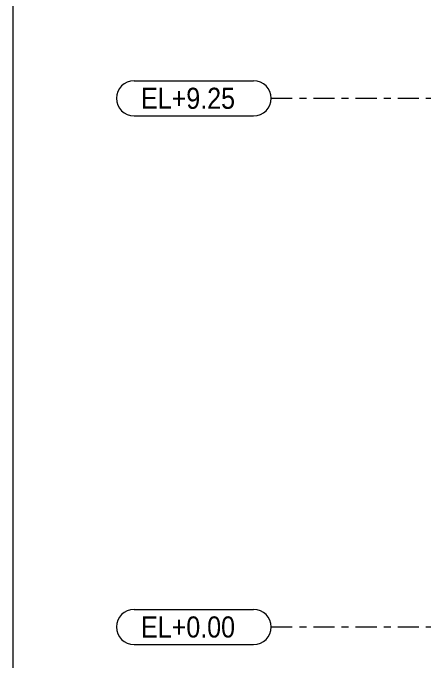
# Model space of a CAD drawing. Header units: millimetres. Extents: x -49 to 773, y -73 to 501.
# Drawn here: x -46.7 to 11.7, y 11.8 to 104 of the extents above; entities that cross this region are included whole.
import ezdxf

# ---------------------------------------------------------------- set-up
doc = ezdxf.new("R2010")
doc.units = ezdxf.units.MM
doc.linetypes.add('XKITLINE00', pattern=[0])
doc.linetypes.add('XKITLINE03', pattern=[6, 3, -1, 1, -1])
doc.layers.add('DrawingSheet', color=5, linetype='Continuous', lineweight=0)
doc.layers.add('S-grid', color=1, linetype='Continuous', lineweight=0)
doc.styles.add('ARIAL', font='ARIAL.TTF')

# ---------------------------------------------------------------- blocks, each defined once
blk = doc.blocks.new('*A398')
at = {"layer": 'DrawingSheet', "color": 5, "linetype": 'XKITLINE00', "lineweight": 0}
blk.add_line((-46.737, 500.541), (-46.737, -73.459), dxfattribs=at)
blk = doc.blocks.new('*A402')
at = {"layer": 'S-grid', "color": 1, "linetype": 'XKITLINE03', "lineweight": 0}
blk.add_line((-10, 91.875), (438.813, 91.875), dxfattribs=at)
at = {"layer": 'S-grid', "color": 3, "style": 'ARIAL', "width": 0.85}
blk.add_text('EL+9.25', height=3, dxfattribs=at).set_placement((-28.518, 90.375))
blk = doc.blocks.new('*A403')
at = {"layer": 'S-grid', "color": 1, "linetype": 'XKITLINE03', "lineweight": 0}
blk.add_line((-10, 16.667), (490.573, 16.667), dxfattribs=at)
at = {"layer": 'S-grid', "color": 3, "style": 'ARIAL', "width": 0.85}
blk.add_text('EL+0.00', height=3, dxfattribs=at).set_placement((-28.518, 15.167))
blk = doc.blocks.new('*A551')
at = {"layer": 'S-grid', "color": 1, "linetype": 'XKITLINE00', "lineweight": 0}
for p, q in [((-29.518, 19.167), (-12.5, 19.167)), ((-29.518, 14.167), (-12.5, 14.167))]:
    blk.add_line(p, q, dxfattribs=at)
for centre, start, end in [((-29.518, 16.667), 90, 270), ((-12.5, 16.667), 270, 90)]:
    blk.add_arc(centre, 2.5, start, end, dxfattribs=at)
blk = doc.blocks.new('*A554')
at = {"layer": 'S-grid', "color": 1, "linetype": 'XKITLINE00', "lineweight": 0}
for p, q in [((-29.518, 94.375), (-12.5, 94.375)), ((-29.518, 89.375), (-12.5, 89.375))]:
    blk.add_line(p, q, dxfattribs=at)
for centre, start, end in [((-29.518, 91.875), 90, 270), ((-12.5, 91.875), 270, 90)]:
    blk.add_arc(centre, 2.5, start, end, dxfattribs=at)

msp = doc.modelspace()

# ---------------------------------------------------------------- block references
at = {"lineweight": 0}
for name in ['*A398', '*A554', '*A402', '*A551', '*A403']:
    msp.add_blockref(name, (0, 0), dxfattribs=at)

doc.saveas('drawing.dxf')
